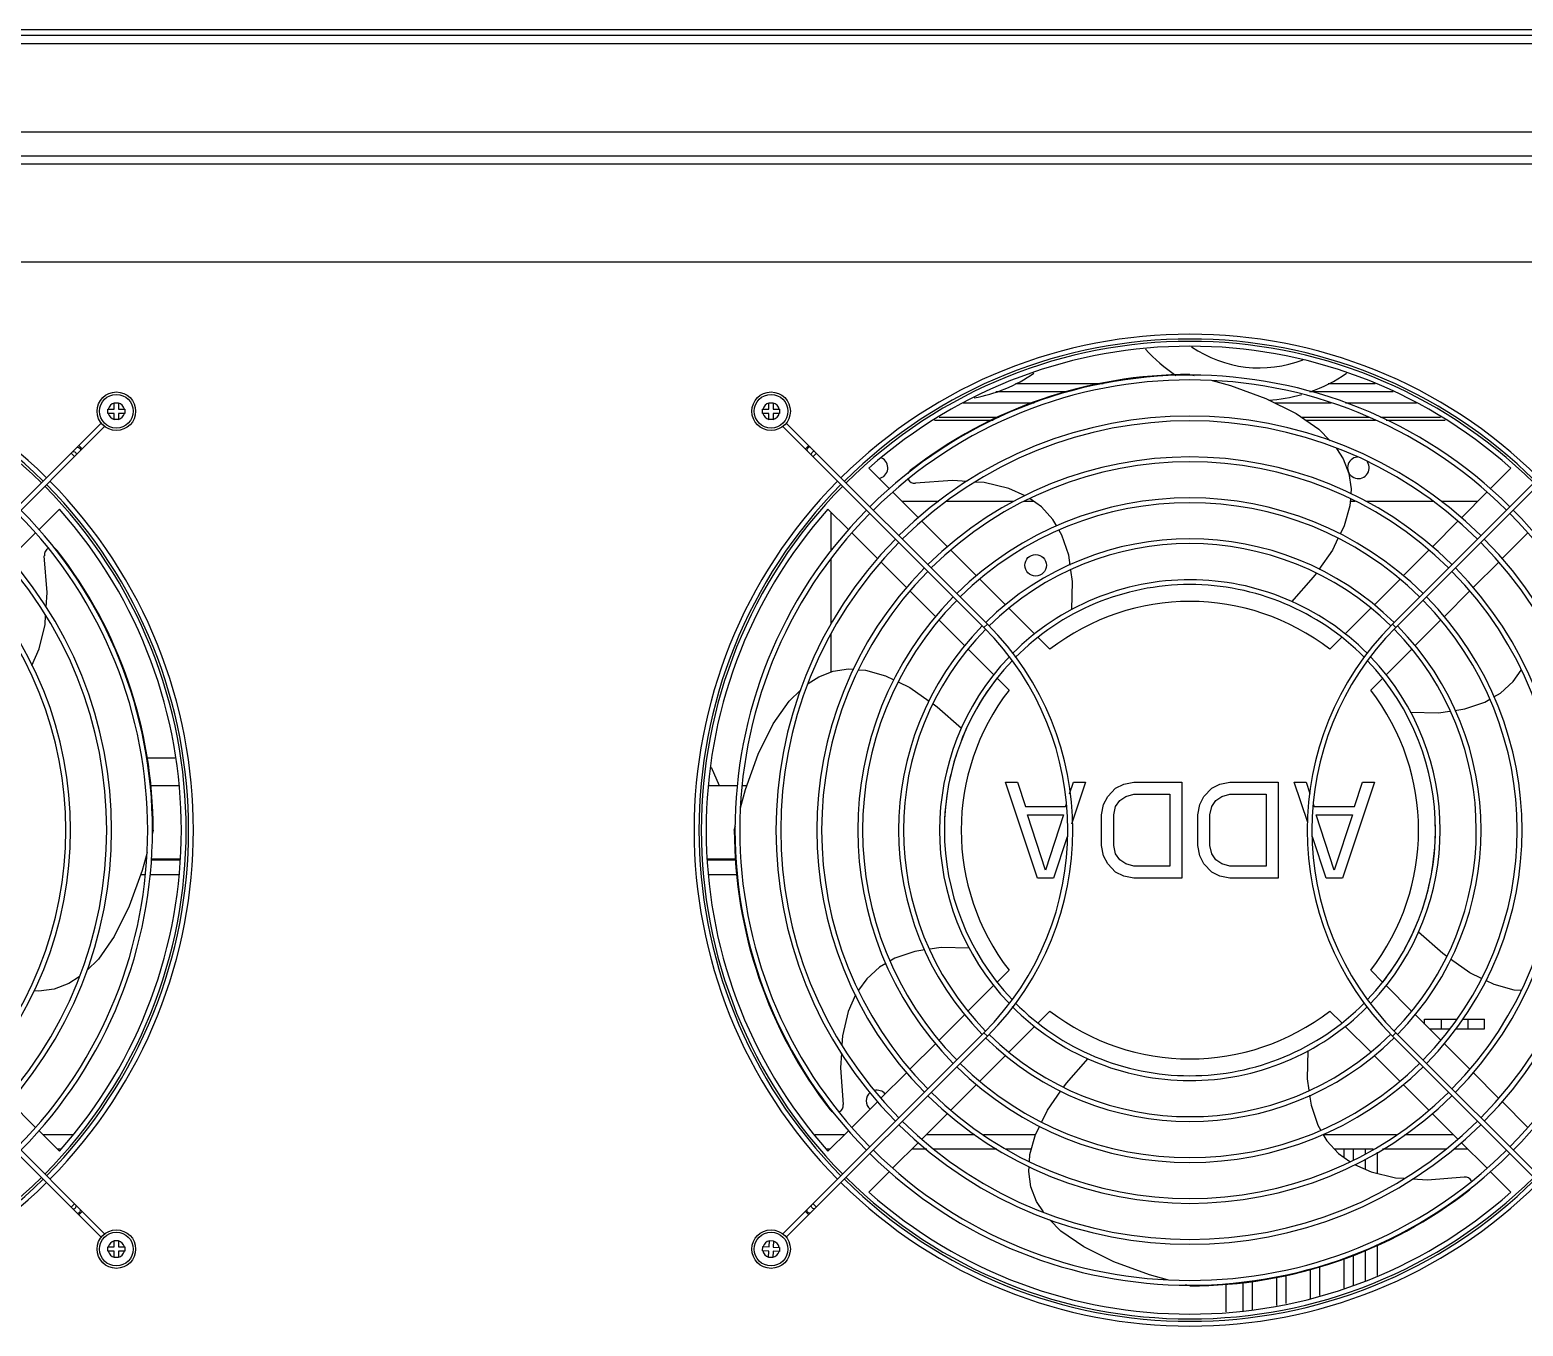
# Model space of a CAD drawing. Header units: millimetres. Extents: x 0 to 100, y -1 to 80.
# Drawn here: x 34.15 to 65.17, y 53.56 to 80.48 of the extents above; entities that cross this region are included whole.
import ezdxf

# ---------------------------------------------------------------- set-up
doc = ezdxf.new("R2010")
doc.units = ezdxf.units.MM
for name, color, linetype in [('2002-00532_0', 7, 'Continuous'), ('2017-00020_0', 7, 'Continuous'), ('2301-10976_0', 7, 'Continuous'), ('2302-04896_0', 7, 'Continuous'), ('2401-00303-M4-20PWMC_0', 7, 'Continuous'), ('4204-00012_0', 7, 'Continuous'), ('4212-16188_0', 7, 'Continuous'), ('4212-62997_0', 7, 'Continuous'), ('4212-97638_0', 7, 'Continuous'), ('4212-97655_0', 7, 'Continuous'), ('4212-97659_0', 7, 'Continuous'), ('4212-97664_0', 7, 'Continuous'), ('4212-97726_0', 7, 'Continuous'), ('4212-97727_0', 7, 'Continuous'), ('4212-97917_0', 7, 'Continuous')]:
    doc.layers.add(name, color=color, linetype=linetype)

msp = doc.modelspace()

# ---------------------------------------------------------------- linework, layer by layer
at = {"layer": '2002-00532_0', "color": 7, "linetype": 'Continuous'}
for centre, radius, start, end in [((59.7, 75.96), 3.175, 221.5896, 236.7802), ((59.7, 75.96), 2.5, 235.4488, 291.1014), ((53.2, 75.96), 3.175, 280.2587, 304.7658), ((59.7, 75.96), 3.175, 289.1147, 304.6728), ((59.7, 75.96), 3.175, 273.3124, 285.9983)]:
    msp.add_arc(centre, radius, start, end, dxfattribs=at)
at = {"layer": '2017-00020_0', "color": 7, "linetype": 'Continuous'}
for p, q in [((58.25, 73.324), (58.34, 73.3)), ((52.012, 70.947), (51.581, 71.378)), ((64.919, 71.378), (64.488, 70.947)), ((53.978, 71.078), (53.797, 71.089)), ((52.613, 70.345), (52.082, 70.876)), ((55.165, 70.573), (54.93, 70.743)), ((64.418, 70.876), (63.89, 70.348)), ((34.337, 70.098), (34.768, 70.529)), ((50.732, 70.529), (51.163, 70.098)), ((53.216, 69.743), (52.685, 70.274)), ((61.457, 70.181), (61.37, 70.004)), ((63.819, 70.278), (63.288, 69.747)), ((33.738, 69.5), (34.266, 70.028)), ((51.234, 70.028), (51.765, 69.497)), ((55.592, 69.988), (55.536, 70.084)), ((64.738, 69.5), (65.266, 70.028)), ((53.818, 69.14), (53.286, 69.672)), ((63.217, 69.675), (62.68, 69.139)), ((51.836, 69.425), (52.367, 68.894)), ((64.137, 68.898), (64.668, 69.429)), ((54.421, 68.538), (53.889, 69.07)), ((62.609, 69.068), (62.076, 68.535)), ((52.438, 68.824), (52.97, 68.292)), ((63.529, 68.29), (64.065, 68.827)), ((34.468, 68.132), (34.48, 68.321)), ((55.024, 67.935), (54.492, 68.467)), ((62.005, 68.463), (61.471, 67.93)), ((53.04, 68.221), (53.572, 67.689)), ((62.925, 67.686), (63.458, 68.219)), ((55.342, 67.616), (55.095, 67.864)), ((61.4, 67.858), (61.158, 67.616)), ((53.643, 67.618), (54.175, 67.086)), ((62.32, 67.081), (62.853, 67.615)), ((54.246, 67.015), (54.494, 66.768)), ((62.006, 66.768), (62.248, 67.01)), ((64.963, 66.945), (65.134, 67.182)), ((64.378, 66.518), (64.481, 66.578)), ((62.829, 66.312), (63.415, 66.299)), ((63.415, 66.299), (63.651, 66.333)), ((55.083, 62.86), (54.417, 64.86)), ((54.417, 64.86), (54.667, 64.86)), ((54.667, 64.86), (54.833, 64.349)), ((55.752, 64.611), (55.833, 64.86)), ((56.083, 64.86), (55.792, 63.985)), ((55.833, 64.86), (56.083, 64.86)), ((56.875, 64.817), (57.083, 64.86)), ((57.083, 64.86), (58.083, 64.86)), ((58.083, 64.86), (58.083, 62.86)), ((58.875, 64.817), (59.083, 64.86)), ((59.083, 64.86), (60.083, 64.86)), ((60.083, 64.86), (60.083, 62.86)), ((60.417, 64.86), (60.667, 64.86)), ((60.698, 64.017), (60.417, 64.86)), ((60.667, 64.86), (60.745, 64.62)), ((62.083, 64.86), (61.417, 62.86)), ((61.667, 64.349), (61.833, 64.86)), ((61.833, 64.86), (62.083, 64.86)), ((56.458, 64.392), (56.542, 64.562)), ((56.542, 64.562), (56.708, 64.732)), ((56.708, 64.732), (56.875, 64.817)), ((56.792, 64.477), (56.917, 64.562)), ((56.917, 64.562), (57.083, 64.605)), ((57.083, 64.605), (57.833, 64.605)), ((57.833, 64.605), (57.833, 63.115)), ((58.458, 64.392), (58.542, 64.562)), ((58.542, 64.562), (58.708, 64.732)), ((58.708, 64.732), (58.875, 64.817)), ((58.792, 64.477), (58.917, 64.562)), ((58.917, 64.562), (59.083, 64.605)), ((59.083, 64.605), (59.833, 64.605)), ((59.833, 64.605), (59.833, 63.115)), ((54.833, 64.349), (55.667, 64.349)), ((55.667, 64.349), (55.687, 64.41)), ((56.417, 64.179), (56.458, 64.392)), ((56.667, 64.179), (56.708, 64.349)), ((56.708, 64.349), (56.792, 64.477)), ((58.417, 64.179), (58.458, 64.392)), ((58.667, 64.179), (58.708, 64.349)), ((58.708, 64.349), (58.792, 64.477)), ((60.813, 64.41), (60.833, 64.349)), ((60.833, 64.349), (61.667, 64.349)), ((48.786, 63.86), (48.81, 63.95)), ((55.25, 63.03), (54.875, 64.179)), ((54.875, 64.179), (55.625, 64.179)), ((55.625, 64.179), (55.25, 63.03)), ((56.417, 63.541), (56.417, 64.179)), ((56.667, 63.541), (56.667, 64.179)), ((58.417, 63.541), (58.417, 64.179)), ((58.667, 63.541), (58.667, 64.179)), ((60.875, 64.179), (61.625, 64.179)), ((61.25, 63.03), (60.875, 64.179)), ((61.625, 64.179), (61.25, 63.03)), ((36.715, 63.86), (36.69, 63.77)), ((55.704, 63.721), (55.417, 62.86)), ((61.083, 62.86), (60.796, 63.721)), ((56.458, 63.328), (56.417, 63.541)), ((56.542, 63.158), (56.458, 63.328)), ((56.708, 63.371), (56.667, 63.541)), ((56.792, 63.243), (56.708, 63.371)), ((58.458, 63.328), (58.417, 63.541)), ((58.542, 63.158), (58.458, 63.328)), ((58.708, 63.371), (58.667, 63.541)), ((58.792, 63.243), (58.708, 63.371)), ((56.708, 62.988), (56.542, 63.158)), ((56.875, 62.903), (56.708, 62.988)), ((56.917, 63.158), (56.792, 63.243)), ((57.083, 63.115), (56.917, 63.158)), ((57.833, 63.115), (57.083, 63.115)), ((58.708, 62.988), (58.542, 63.158)), ((58.875, 62.903), (58.708, 62.988)), ((58.917, 63.158), (58.792, 63.243)), ((59.083, 63.115), (58.917, 63.158)), ((59.833, 63.115), (59.083, 63.115)), ((55.417, 62.86), (55.083, 62.86)), ((57.083, 62.86), (56.875, 62.903)), ((58.083, 62.86), (57.083, 62.86)), ((59.083, 62.86), (58.875, 62.903)), ((60.083, 62.86), (59.083, 62.86)), ((61.417, 62.86), (61.083, 62.86)), ((53.085, 61.421), (52.849, 61.387)), ((53.671, 61.408), (53.085, 61.421)), ((52.122, 61.202), (52.019, 61.142)), ((54.494, 60.952), (54.252, 60.71)), ((62.254, 60.705), (62.006, 60.952)), ((51.537, 60.775), (51.366, 60.538)), ((54.18, 60.639), (53.647, 60.105)), ((62.857, 60.102), (62.325, 60.634)), ((53.575, 60.034), (53.042, 59.501)), ((55.1, 59.862), (55.342, 60.104)), ((61.158, 60.104), (61.405, 59.856)), ((63.46, 59.499), (62.928, 60.031)), ((51.032, 59.588), (51.02, 59.399)), ((54.495, 59.257), (55.029, 59.79)), ((61.476, 59.785), (62.008, 59.253)), ((52.971, 59.43), (52.435, 58.893)), ((64.062, 58.896), (63.53, 59.428)), ((53.891, 58.652), (54.424, 59.185)), ((62.079, 59.182), (62.611, 58.65)), ((52.363, 58.822), (51.832, 58.291)), ((64.664, 58.295), (64.133, 58.826)), ((53.283, 58.045), (53.82, 58.581)), ((62.682, 58.58), (63.214, 58.048)), ((34.266, 57.692), (33.735, 58.223)), ((51.762, 58.22), (51.234, 57.692)), ((65.266, 57.692), (64.735, 58.223)), ((52.681, 57.442), (53.212, 57.973)), ((55.043, 57.539), (55.13, 57.716)), ((60.908, 57.732), (60.964, 57.636)), ((63.284, 57.977), (63.815, 57.446)), ((34.768, 57.191), (34.337, 57.622)), ((51.163, 57.622), (50.732, 57.191)), ((52.082, 56.844), (52.61, 57.372)), ((61.335, 57.147), (61.57, 56.977)), ((63.887, 57.375), (64.418, 56.844)), ((51.581, 56.342), (52.012, 56.773)), ((64.488, 56.773), (64.919, 56.342)), ((62.522, 56.642), (62.703, 56.631)), ((58.25, 54.395), (58.16, 54.42))]:
    msp.add_line(p, q, dxfattribs=at)
for points in [[(58.715, 73.197), (59.091, 73.094), (59.828, 72.825), (60.456, 72.514), (60.928, 72.185), (61.163, 71.947)], [(61.293, 71.788), (61.435, 71.57), (61.551, 71.268), (61.597, 70.95), (61.59, 70.848)], [(53.623, 71.1), (53.316, 71.119), (52.551, 71.063)], [(54.828, 70.805), (54.486, 70.958), (53.978, 71.078)], [(61.583, 70.739), (61.573, 70.597), (61.457, 70.181)], [(55.485, 70.171), (55.403, 70.311), (55.165, 70.573)], [(55.763, 69.362), (55.732, 69.574), (55.592, 69.988)], [(61.326, 69.914), (61.21, 69.678), (60.928, 69.275)], [(34.49, 68.489), (34.509, 68.794), (34.453, 69.559)], [(55.798, 68.435), (55.811, 69.025), (55.777, 69.26)], [(60.87, 69.192), (60.814, 69.112), (60.363, 68.601)], [(34.195, 67.282), (34.348, 67.624), (34.468, 68.132)], [(50.322, 66.903), (50.54, 67.045), (50.842, 67.161), (51.16, 67.207), (51.267, 67.2)], [(51.373, 67.193), (51.513, 67.183), (51.929, 67.067), (52.101, 66.982)], [(48.913, 64.325), (49.016, 64.701), (49.285, 65.438), (49.596, 66.066), (49.925, 66.538), (50.166, 66.776)], [(52.19, 66.938), (52.432, 66.82), (52.833, 66.54)], [(64.567, 66.629), (64.701, 66.707), (64.963, 66.945)], [(52.915, 66.482), (52.998, 66.424), (53.504, 65.977)], [(63.754, 66.348), (63.964, 66.378), (64.378, 66.518)], [(36.587, 63.395), (36.484, 63.019), (36.215, 62.282), (35.904, 61.654), (35.575, 61.182), (35.334, 60.944)], [(63.585, 61.238), (63.502, 61.296), (62.996, 61.743)], [(52.746, 61.372), (52.536, 61.342), (52.122, 61.202)], [(64.31, 60.782), (64.068, 60.9), (63.667, 61.18)], [(35.178, 60.817), (34.96, 60.675), (34.658, 60.559), (34.34, 60.513), (34.233, 60.52)], [(51.933, 61.091), (51.799, 61.013), (51.537, 60.775)], [(65.127, 60.527), (64.987, 60.537), (64.571, 60.653), (64.399, 60.738)], [(51.305, 60.438), (51.152, 60.096), (51.032, 59.588)], [(60.702, 59.285), (60.689, 58.695), (60.723, 58.46)], [(51.01, 59.231), (50.991, 58.926), (51.047, 58.161)], [(55.63, 58.528), (55.686, 58.608), (56.137, 59.119)], [(55.174, 57.806), (55.29, 58.042), (55.572, 58.445)], [(60.737, 58.358), (60.768, 58.146), (60.908, 57.732)], [(54.917, 56.981), (54.927, 57.123), (55.043, 57.539)], [(61.015, 57.549), (61.097, 57.409), (61.335, 57.147)], [(55.207, 55.932), (55.065, 56.15), (54.949, 56.452), (54.903, 56.77), (54.91, 56.872)], [(61.672, 56.915), (62.014, 56.762), (62.522, 56.642)], [(62.877, 56.62), (63.184, 56.601), (63.949, 56.657)], [(57.785, 54.523), (57.409, 54.626), (56.672, 54.895), (56.044, 55.206), (55.572, 55.535), (55.337, 55.773)]]:
    msp.add_lwpolyline(points, dxfattribs=at)
for centre, radius, start, end in [((58.25, 63.86), 10.05, 48.4227, 131.5773), ((58.25, 63.86), 9.464, 90, 127.8739), ((52.532, 71.212), 0.15, 127.8739, 158.1392), ((52.532, 71.212), 0.15, 206.6536, 277.2965), ((27.25, 63.86), 10.05, 318.4227, 41.5773), ((58.25, 63.86), 10.05, 138.4227, 221.5773), ((34.602, 69.578), 0.15, 116.6536, 187.2965), ((34.602, 69.578), 0.15, 37.8739, 68.1392), ((27.25, 63.86), 9.464, 0, 37.8739), ((58.25, 63.86), 4.75, 52.2567, 127.7433), ((58.25, 63.86), 5.1, 141.7714, 149.7527), ((58.25, 63.86), 4.75, 142.2567, 217.7433), ((58.25, 63.86), 4.75, 322.2567, 37.7433), ((58.25, 63.86), 5.1, 150.9873, 158.759), ((58.25, 63.86), 5.1, 161.3443, 168.7112), ((58.25, 63.86), 5.1, 170.4073, 181.5328), ((58.25, 63.86), 5.1, 350.4073, 1.5328), ((58.25, 63.86), 9.464, 180, 217.8739), ((58.25, 63.86), 5.1, 341.3443, 348.7112), ((58.25, 63.86), 5.1, 330.9873, 338.759), ((58.25, 63.86), 5.1, 321.7714, 329.7527), ((58.25, 63.86), 4.75, 232.2567, 307.7433), ((50.898, 58.142), 0.15, 217.8739, 248.1392), ((50.898, 58.142), 0.15, 296.6536, 7.2965), ((63.968, 56.508), 0.15, 26.6536, 97.2965), ((58.25, 63.86), 10.05, 228.4227, 311.5773), ((58.25, 63.86), 9.464, 270, 307.8739), ((63.968, 56.508), 0.15, 307.8739, 338.1392)]:
    msp.add_arc(centre, radius, start, end, dxfattribs=at)
at = {"layer": '2301-10976_0', "color": 7, "linetype": 'Continuous'}
for p, q in [((50.796, 69.654), (50.796, 70.466)), ((50.796, 68.136), (50.796, 69.499)), ((50.796, 67.143), (50.796, 67.937)), ((58.996, 54.444), (58.996, 53.855))]:
    msp.add_line(p, q, dxfattribs=at)
msp.add_circle((55.046, 69.36), 0.225, dxfattribs=at)
at = {"layer": '2302-04896_0', "color": 7, "linetype": 'Continuous'}
for p, q in [((36.58, 65.365), (37.166, 65.365)), ((48.308, 65.168), (48.474, 64.785))]:
    msp.add_line(p, q, dxfattribs=at)
at = {"layer": '2401-00303-M4-20PWMC_0', "color": 7, "linetype": 'Continuous'}
for p, q in [((35.775, 72.516), (35.775, 72.604)), ((35.775, 72.604), (35.906, 72.604)), ((35.906, 72.604), (35.906, 72.735)), ((35.906, 72.735), (35.994, 72.735)), ((35.994, 72.735), (35.994, 72.604)), ((35.994, 72.604), (36.125, 72.604)), ((36.125, 72.604), (36.125, 72.516)), ((49.375, 72.516), (49.375, 72.604)), ((49.375, 72.604), (49.506, 72.604)), ((49.506, 72.604), (49.506, 72.735)), ((49.506, 72.735), (49.594, 72.735)), ((49.594, 72.735), (49.594, 72.604)), ((49.594, 72.604), (49.725, 72.604)), ((49.725, 72.604), (49.725, 72.516)), ((35.906, 72.516), (35.775, 72.516)), ((35.906, 72.385), (35.906, 72.516)), ((35.994, 72.385), (35.906, 72.385)), ((35.994, 72.516), (35.994, 72.385)), ((36.125, 72.516), (35.994, 72.516)), ((49.506, 72.516), (49.375, 72.516)), ((49.506, 72.385), (49.506, 72.516)), ((49.594, 72.385), (49.506, 72.385)), ((49.594, 72.516), (49.594, 72.385)), ((49.725, 72.516), (49.594, 72.516)), ((35.906, 55.204), (35.906, 55.335)), ((35.906, 55.335), (35.994, 55.335)), ((35.994, 55.335), (35.994, 55.204)), ((49.508, 55.206), (49.514, 55.337)), ((49.514, 55.337), (49.601, 55.333)), ((49.601, 55.333), (49.596, 55.202)), ((35.775, 55.116), (35.775, 55.204)), ((35.775, 55.204), (35.906, 55.204)), ((35.906, 55.116), (35.775, 55.116)), ((35.906, 54.985), (35.906, 55.116)), ((35.994, 54.985), (35.906, 54.985)), ((35.994, 55.204), (36.125, 55.204)), ((35.994, 55.116), (35.994, 54.985)), ((36.125, 55.116), (35.994, 55.116)), ((36.125, 55.204), (36.125, 55.116)), ((49.373, 55.124), (49.377, 55.211)), ((49.504, 55.118), (49.373, 55.124)), ((49.377, 55.211), (49.508, 55.206)), ((49.499, 54.987), (49.504, 55.118)), ((49.586, 54.983), (49.499, 54.987)), ((49.592, 55.114), (49.586, 54.983)), ((49.723, 55.109), (49.592, 55.114)), ((49.596, 55.202), (49.727, 55.196)), ((49.727, 55.196), (49.723, 55.109))]:
    msp.add_line(p, q, dxfattribs=at)
for centre, radius in [((35.95, 72.56), 0.4), ((35.95, 72.56), 0.35), ((49.55, 72.56), 0.4), ((49.55, 72.56), 0.35), ((35.95, 55.16), 0.4), ((49.55, 55.16), 0.4), ((35.95, 55.16), 0.35), ((49.55, 55.16), 0.35)]:
    msp.add_circle(centre, radius, dxfattribs=at)
at = {"layer": '2401-00303-M4-20PWMC_0', "color": 9, "linetype": 'Continuous'}
for centre, start, end in [((35.95, 72.56), 104.5027, 165.4443), ((35.95, 72.56), 14.5027, 75.4443), ((49.55, 72.56), 104.5843, 165.5258), ((49.55, 72.56), 14.5843, 75.5258), ((35.95, 72.56), 194.5027, 255.4443), ((35.95, 72.56), 284.5027, 345.4443), ((49.55, 72.56), 194.5843, 255.5258), ((49.55, 72.56), 284.5843, 345.5258), ((35.95, 55.16), 104.5292, 165.4708), ((35.95, 55.16), 14.5292, 75.4708), ((49.55, 55.16), 102.0508, 162.9923), ((49.55, 55.16), 12.0508, 72.9923), ((35.95, 55.16), 194.5292, 255.4708), ((35.95, 55.16), 284.5292, 345.4708), ((49.55, 55.16), 192.0508, 252.9923), ((49.55, 55.16), 282.0508, 342.9923)]:
    msp.add_arc(centre, 0.174, start, end, dxfattribs=at)
at = {"layer": '4204-00012_0', "color": 7, "linetype": 'Continuous'}
for p, q in [((31.457, 68.138), (35.635, 72.315)), ((49.865, 72.315), (54.043, 68.138)), ((66.635, 72.316), (62.457, 68.138)), ((31.528, 68.067), (35.705, 72.245)), ((49.795, 72.245), (53.972, 68.067)), ((66.705, 72.245), (62.528, 68.067)), ((35.635, 55.405), (31.457, 59.582)), ((35.705, 55.475), (31.528, 59.653)), ((53.972, 59.653), (49.794, 55.475)), ((54.043, 59.582), (49.866, 55.405)), ((62.457, 59.582), (66.635, 55.404)), ((62.528, 59.653), (66.705, 55.476))]:
    msp.add_line(p, q, dxfattribs=at)
at = {"layer": '4204-00012_0', "color": 9, "linetype": 'Continuous'}
for p, q in [((35.007, 71.688), (35.078, 71.617)), ((35.042, 71.723), (35.059, 71.727)), ((35.132, 71.813), (35.149, 71.816)), ((35.149, 71.816), (35.173, 71.805)), ((35.167, 71.848), (35.238, 71.777)), ((35.173, 71.805), (35.195, 71.783)), ((35.195, 71.783), (35.206, 71.759)), ((35.206, 71.759), (35.203, 71.742)), ((50.333, 71.848), (50.262, 71.777)), ((50.305, 71.783), (50.294, 71.759)), ((50.294, 71.759), (50.297, 71.742)), ((50.327, 71.805), (50.305, 71.783)), ((50.351, 71.816), (50.327, 71.805)), ((50.368, 71.813), (50.351, 71.816)), ((50.493, 71.688), (50.422, 71.617)), ((50.458, 71.723), (50.441, 71.727)), ((54.043, 68.138), (53.972, 68.067)), ((62.457, 68.138), (62.528, 68.067)), ((54.043, 59.582), (53.972, 59.653)), ((62.457, 59.582), (62.528, 59.653)), ((35.007, 56.032), (35.078, 56.103)), ((35.042, 55.997), (35.059, 55.993)), ((35.132, 55.907), (35.149, 55.904)), ((35.149, 55.904), (35.173, 55.915)), ((35.167, 55.872), (35.238, 55.943)), ((35.173, 55.915), (35.195, 55.937)), ((35.195, 55.937), (35.206, 55.961)), ((35.206, 55.961), (35.203, 55.978)), ((50.333, 55.872), (50.262, 55.943)), ((50.294, 55.961), (50.297, 55.978)), ((50.305, 55.937), (50.294, 55.961)), ((50.327, 55.915), (50.305, 55.937)), ((50.351, 55.904), (50.327, 55.915)), ((50.368, 55.907), (50.351, 55.904)), ((50.493, 56.032), (50.422, 56.103)), ((50.458, 55.997), (50.441, 55.993))]:
    msp.add_line(p, q, dxfattribs=at)
for points in [[(35.059, 71.727), (35.084, 71.715), (35.105, 71.694), (35.117, 71.669), (35.113, 71.652)], [(50.441, 71.727), (50.416, 71.715), (50.395, 71.694), (50.383, 71.669), (50.387, 71.652)], [(35.059, 55.993), (35.084, 56.005), (35.105, 56.026), (35.117, 56.051), (35.113, 56.068)], [(50.441, 55.993), (50.416, 56.005), (50.395, 56.026), (50.383, 56.051), (50.387, 56.068)]]:
    msp.add_lwpolyline(points, dxfattribs=at)
at = {"layer": '4204-00012_0', "color": 7, "linetype": 'Continuous'}
for centre, radius, start, end in [((27.25, 63.86), 10.3, 45.2785, 134.7215), ((58.25, 63.86), 10.3, 45.2785, 134.7215), ((27.25, 63.86), 10.2, 45.281, 134.7182), ((58.25, 63.86), 10.2, 45.281, 134.7182), ((58.25, 63.86), 9.45, 45.3042, 134.6958), ((58.25, 63.86), 9.35, 45.3074, 134.6926), ((58.25, 63.86), 8.6, 45.3334, 134.6664), ((58.25, 63.86), 8.5, 45.3373, 134.6624), ((58.25, 63.86), 7.75, 45.37, 134.629), ((58.25, 63.86), 7.65, 45.3748, 134.6241), ((27.25, 63.86), 10.2, 315.2818, 44.719), ((27.25, 63.86), 10.3, 315.2785, 44.7215), ((58.25, 63.86), 10.3, 135.2785, 224.7215), ((58.25, 63.86), 10.2, 135.2818, 224.719), ((58.25, 63.86), 6.9, 45.4154, 134.584), ((27.25, 63.86), 9.35, 315.3074, 44.6926), ((27.25, 63.86), 9.45, 315.3042, 44.6958), ((58.25, 63.86), 9.45, 135.3042, 224.6958), ((58.25, 63.86), 9.35, 135.3074, 224.6926), ((58.25, 63.86), 6.8, 45.4215, 134.5779), ((58.25, 63.86), 9.35, 315.3074, 44.6926), ((58.25, 63.86), 9.45, 315.3042, 44.6958), ((27.25, 63.86), 8.5, 315.3376, 44.6627), ((27.25, 63.86), 8.6, 315.3336, 44.6666), ((58.25, 63.86), 8.6, 135.3336, 224.6666), ((58.25, 63.86), 8.5, 135.3376, 224.6627), ((58.25, 63.86), 6.05, 45.4741, 134.4995), ((58.25, 63.86), 5.95, 45.482, 134.5594), ((58.25, 63.86), 8.5, 315.3376, 44.6627), ((58.25, 63.86), 8.6, 315.3336, 44.6666), ((27.25, 63.86), 7.65, 315.3759, 44.6252), ((27.25, 63.86), 7.75, 315.371, 44.63), ((58.25, 63.86), 7.75, 135.371, 224.63), ((58.25, 63.86), 7.65, 135.3759, 224.6252), ((58.25, 63.86), 7.65, 315.3759, 44.6252), ((58.25, 63.86), 7.75, 315.371, 44.63), ((58.25, 63.86), 5.2, 44.8416, 135), ((58.25, 63.86), 5.1, 44.7503, 135.3267), ((58.25, 63.86), 6.9, 135.416, 224.5846), ((58.25, 63.86), 6.8, 135.4221, 224.5785), ((58.25, 63.86), 6.8, 315.4221, 44.5785), ((58.25, 63.86), 6.9, 315.416, 44.5846), ((58.25, 63.86), 6.05, 135.5005, 224.5259), ((58.25, 63.86), 5.95, 135.4529, 224.518), ((49.765, 63.86), 5.95, 315, 45), ((49.765, 63.86), 6.05, 315, 45), ((66.735, 63.86), 6.05, 135, 225), ((66.735, 63.86), 5.95, 135, 225), ((58.25, 63.86), 5.95, 315.5275, 44.518), ((58.25, 63.86), 6.05, 315.5005, 44.5259), ((58.25, 63.86), 5.2, 136.2541, 223.7456), ((58.25, 63.86), 5.1, 136.3678, 223.6327), ((58.25, 63.86), 5.1, 316.3678, 43.6327), ((58.25, 63.86), 5.2, 316.2541, 43.7456), ((58.25, 63.86), 5.2, 224.7623, 315.0692), ((58.25, 63.86), 5.1, 224.6596, 315.2366), ((58.25, 63.86), 5.95, 225.482, 314.5594), ((58.25, 63.86), 6.05, 225.4741, 314.4995), ((58.25, 63.86), 6.9, 225.4154, 314.584), ((58.25, 63.86), 6.8, 225.4215, 314.5779), ((58.25, 63.86), 7.75, 225.37, 314.629), ((58.25, 63.86), 7.65, 225.3748, 314.6241), ((58.25, 63.86), 8.6, 225.3334, 314.6664), ((58.25, 63.86), 8.5, 225.3373, 314.6624), ((58.25, 63.86), 9.45, 225.3042, 314.6958), ((58.25, 63.86), 9.35, 225.3074, 314.6926), ((27.25, 63.86), 10.3, 225.2785, 314.7215), ((27.25, 63.86), 10.2, 225.281, 314.7182), ((58.25, 63.86), 10.3, 225.2785, 314.7215), ((58.25, 63.86), 10.2, 225.281, 314.7182)]:
    msp.add_arc(centre, radius, start, end, dxfattribs=at)
at = {"layer": '4212-16188_0', "color": 7, "linetype": 'Continuous'}
for p, q in [((61.45, 57.235), (61.45, 57.064)), ((61.65, 57.014), (61.65, 57.235)), ((61.45, 54.974), (61.45, 54.35)), ((61.65, 54.412), (61.65, 55.042)), ((60.25, 54.028), (60.25, 54.625)), ((60.75, 54.734), (60.75, 54.131)), ((60.95, 54.194), (60.95, 54.802)), ((59.35, 54.468), (59.35, 53.877)), ((59.55, 53.899), (59.55, 54.489)), ((60.05, 54.589), (60.05, 53.991))]:
    msp.add_line(p, q, dxfattribs=at)
at = {"layer": '4212-62997_0', "color": 7, "linetype": 'Continuous'}
for p, q in [((55.673, 72.96), (54.219, 72.96)), ((62.473, 72.96), (60.761, 72.96))]:
    msp.add_line(p, q, dxfattribs=at)
at = {"layer": '4212-62997_0', "color": 9, "linetype": 'Continuous'}
for p, q in [((56.445, 73.13), (54.625, 73.13)), ((62.096, 73.13), (61.125, 73.13))]:
    msp.add_line(p, q, dxfattribs=at)
at = {"layer": '4212-97638_0', "color": 7, "linetype": 'Continuous'}
msp.add_line((6.05, 75.66), (79.45, 75.66), dxfattribs=at)
for centre, start, end in [((27.25, 63.86), 45.2824, 134.7176), ((58.25, 63.86), 45.2824, 134.7176), ((27.25, 63.86), 315.2823, 44.7177), ((58.25, 63.86), 135.2823, 224.7177), ((27.25, 63.86), 225.2824, 314.7176), ((58.25, 63.86), 225.2824, 314.7176)]:
    msp.add_arc(centre, 10.15, start, end, dxfattribs=at)
at = {"layer": '4212-97655_0', "color": 7, "linetype": 'Continuous'}
for p, q in [((36.653, 64.785), (37.243, 64.785)), ((48.257, 64.785), (48.855, 64.785)), ((48.956, 64.785), (49.047, 64.785)), ((36.576, 63.235), (36.543, 63.235)), ((37.278, 63.235), (36.676, 63.235)), ((48.824, 63.235), (48.222, 63.235)), ((63.126, 59.832), (63.126, 59.935)), ((63.126, 59.935), (63.795, 59.935)), ((63.914, 59.935), (64.373, 59.935)), ((64.373, 59.735), (64.373, 59.935)), ((63.224, 59.735), (63.647, 59.735)), ((63.773, 59.735), (64.373, 59.735)), ((34.803, 57.235), (34.724, 57.235)), ((50.776, 57.235), (50.697, 57.235)), ((52.782, 57.235), (52.474, 57.235)), ((54.237, 57.235), (52.931, 57.235)), ((54.958, 57.235), (54.431, 57.235)), ((62.056, 57.235), (61.255, 57.235)), ((63.569, 57.235), (62.253, 57.235)), ((64.026, 57.235), (63.733, 57.235))]:
    msp.add_line(p, q, dxfattribs=at)
at = {"layer": '4212-97655_0', "color": 9, "linetype": 'Continuous'}
for p, q in [((36.576, 63.255), (36.548, 63.255)), ((37.278, 63.255), (36.676, 63.255)), ((48.824, 63.255), (48.222, 63.255)), ((36.544, 62.935), (36.453, 62.935)), ((37.243, 62.935), (36.645, 62.935)), ((48.847, 62.935), (48.257, 62.935)), ((63.472, 59.935), (63.472, 59.735)), ((64.027, 59.935), (64.027, 59.735)), ((35.035, 57.535), (34.424, 57.535)), ((51.076, 57.535), (50.465, 57.535)), ((53.782, 57.535), (52.774, 57.535)), ((55.042, 57.535), (53.963, 57.535)), ((62.545, 57.535), (61.023, 57.535)), ((63.726, 57.535), (62.714, 57.535))]:
    msp.add_line(p, q, dxfattribs=at)
at = {"layer": '4212-97655_0', "color": 7, "linetype": 'Continuous'}
for start, end in [(128.5837, 229.87), (40.1309, 104.5595)]:
    msp.add_arc((51.75, 58.235), 0.225, start, end, dxfattribs=at)
at = {"layer": '4212-97659_0', "color": 7, "linetype": 'Continuous'}
for p, q in [((61.9, 57.143), (61.9, 57.235)), ((61.9, 56.812), (61.9, 57.027)), ((61.9, 54.502), (61.9, 55.128))]:
    msp.add_line(p, q, dxfattribs=at)
at = {"layer": '4212-97659_0', "color": 9, "linetype": 'Continuous'}
for p, q in [((62.15, 56.729), (62.15, 57.174)), ((62.15, 54.614), (62.15, 55.252))]:
    msp.add_line(p, q, dxfattribs=at)
at = {"layer": '4212-97664_0', "color": 9, "linetype": 'Continuous'}
for p, q in [((53.54, 72.735), (55.017, 72.735)), ((60.01, 72.735), (61.187, 72.735)), ((61.482, 72.735), (62.96, 72.735)), ((52.945, 72.375), (54.163, 72.375)), ((60.655, 72.375), (62.104, 72.375)), ((62.328, 72.375), (63.555, 72.375))]:
    msp.add_line(p, q, dxfattribs=at)
at = {"layer": '4212-97664_0', "color": 7, "linetype": 'Continuous'}
for p, q in [((53.044, 72.435), (54.284, 72.435)), ((60.569, 72.435), (61.971, 72.435)), ((62.207, 72.435), (63.456, 72.435)), ((53.033, 70.685), (52.274, 70.685)), ((54.587, 70.685), (53.186, 70.685)), ((55.01, 70.685), (54.805, 70.685)), ((61.686, 70.685), (61.579, 70.685)), ((63.299, 70.685), (61.902, 70.685)), ((64.226, 70.685), (63.476, 70.685))]:
    msp.add_line(p, q, dxfattribs=at)
for centre, start, end in [((51.75, 71.385), 281.2035, 64.3119), ((61.75, 71.385), 95.4661, 32.9971)]:
    msp.add_arc(centre, 0.225, start, end, dxfattribs=at)
at = {"layer": '4212-97726_0', "color": 7, "linetype": 'Continuous'}
for p, q in [((99.53, 80.36), (0.67, 80.36)), ((0.67, 78.36), (99.53, 78.36))]:
    msp.add_line(p, q, dxfattribs=at)
at = {"layer": '4212-97726_0', "color": 9, "linetype": 'Continuous'}
msp.add_line((99.53, 80.19), (0.67, 80.19), dxfattribs=at)
at = {"layer": '4212-97727_0', "color": 7, "linetype": 'Continuous'}
msp.add_line((99.91, 80.48), (0.29, 80.48), dxfattribs=at)
at = {"layer": '4212-97917_0', "color": 7, "linetype": 'Continuous'}
msp.add_line((95.55, 77.86), (4.65, 77.86), dxfattribs=at)
at = {"layer": '4212-97917_0', "color": 9, "linetype": 'Continuous'}
msp.add_line((95.175, 77.69), (5.025, 77.69), dxfattribs=at)

doc.saveas('drawing.dxf')
